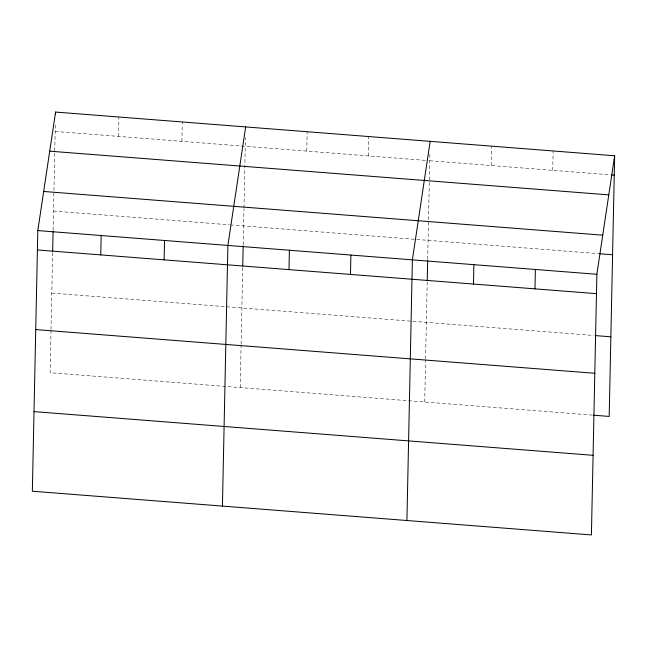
<?xml version="1.0" encoding="UTF-8"?>
<svg xmlns="http://www.w3.org/2000/svg" width="647" height="647" viewBox="0 0 647 647"><rect width="100%" height="100%" fill="white"/><g stroke="black" fill="none" stroke-linecap="round" stroke-linejoin="round"><path stroke-width="0.49" stroke-dasharray="3.23 2.43" d="M51.008 330.391L50.126 372.721L592.328 415.107M51.032 329.38L52.65 252.079M53.111 230.073L55.359 122.72M118.538 136.396L118.943 117.018M181.896 141.353L182.308 121.968M240.207 387.577L241.096 345.247M241.113 344.244L242.73 266.944M243.191 244.93L243.951 208.795M243.976 207.784L245.439 137.585M306.759 151.115L307.163 131.729M368.256 155.919L368.661 136.541M424.699 402.005L425.589 359.675M425.605 358.664L427.222 281.364M427.683 259.358L429.932 152.005M491.251 165.535L491.655 146.157M552.748 170.347L553.153 150.961M55.181 131.446L427.772 160.569M429.754 160.731L610.275 174.844M53.507 211.068L229.515 224.824M230.518 224.905L598.693 253.689M51.792 293.099L593.995 335.486"/><path stroke-width="0.97" d="M37.809 230.575L32.35 491.227L591.415 534.94L596.874 274.279L614.65 155.773L55.585 112.06L37.809 230.575L596.874 274.279M52.674 251.076L53.094 231.068M55.545 114.001L55.585 112.06M100.762 254.91L101.175 235.524M164.128 259.859L164.532 240.482M222.431 506.091L227.89 245.431L245.666 126.925M242.754 265.941L243.175 245.933M288.983 269.621L289.387 250.243M350.48 274.433L350.884 255.047M406.923 520.511L412.382 259.859L430.158 141.345M427.246 280.361L427.667 260.361M473.475 284.049L473.879 264.663M534.972 288.853L535.376 269.475M614.65 155.773L609.191 416.425L593.323 415.188M611.269 174.916L614.246 175.151M49.722 151.172L608.787 194.876M43.672 191.463L602.745 235.176M599.68 253.761L612.58 254.772M37.405 249.952L596.469 293.665M595.976 335.639L610.857 336.804M35.739 329.574L594.803 373.287M34.016 411.613L593.081 455.318"/></g></svg>
